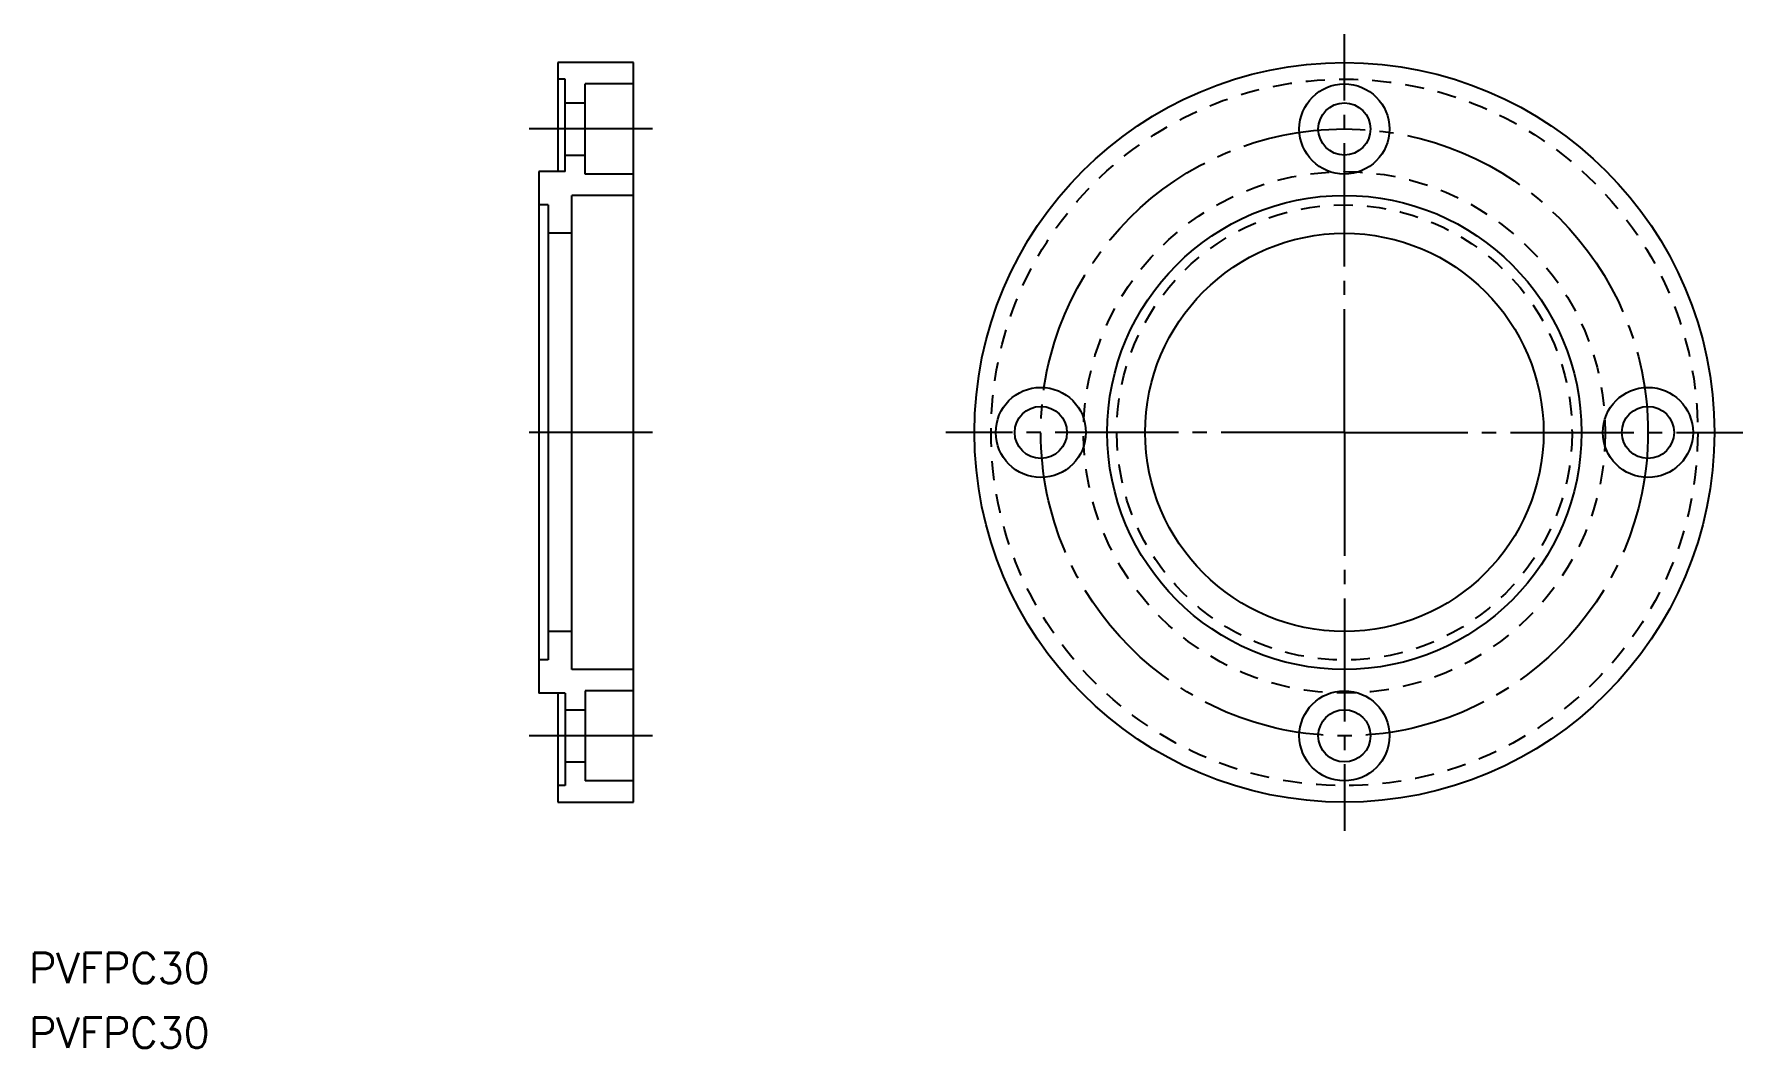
# Model space of a CAD drawing. Extents: x 211 to 391, y 625 to 732.
import ezdxf

# ---------------------------------------------------------------- set-up
doc = ezdxf.new("R2010")
doc.units = 0
doc.linetypes.add('CENTER', pattern=[17.5, 13, -1.5, 1.5, -1.5])
doc.linetypes.add('DASHED', pattern=[3.5, 2, -1.5])
doc.layers.get('0').update_dxf_attribs({"linetype": 'CONTINUOUS'})
doc.layers.add('CENTER', color=1, linetype='CENTER')
doc.styles.get("Standard").update_dxf_attribs({"font": 'txt.shx', "bigfont": '@extfont2.shx'})

msp = doc.modelspace()

# ---------------------------------------------------------------- linework, layer by layer
at = {"color": 7, "linetype": 'CONTINUOUS'}
for p, q in [((274.26, 728.9), (266.26, 728.9)), ((266.26, 728.9), (266.26, 717.4)), ((274.26, 650.9), (274.26, 728.9)), ((267.06, 727.15), (266.26, 727.15)), ((267.06, 717.4), (267.06, 727.15)), ((274.26, 726.65), (269.16, 726.65)), ((269.16, 717.15), (269.16, 726.65)), ((267.06, 724.65), (269.16, 724.65)), ((267.06, 719.15), (269.16, 719.15)), ((264.26, 717.4), (264.26, 662.4)), ((267.06, 717.4), (264.26, 717.4)), ((274.26, 717.15), (269.16, 717.15)), ((265.26, 713.9), (264.26, 713.9)), ((265.26, 713.9), (265.26, 665.9)), ((274.26, 714.9), (267.76, 714.9)), ((267.76, 664.9), (267.76, 714.9)), ((267.76, 710.9), (265.26, 710.9)), ((267.76, 668.9), (265.26, 668.9)), ((265.26, 665.9), (264.26, 665.9)), ((274.26, 664.9), (267.76, 664.9)), ((267.06, 662.4), (264.26, 662.4)), ((266.26, 662.4), (266.26, 650.9)), ((267.06, 662.4), (267.06, 652.65)), ((274.26, 662.65), (269.16, 662.65)), ((269.16, 662.65), (269.16, 653.15)), ((267.06, 660.65), (269.16, 660.65)), ((267.06, 655.15), (269.16, 655.15)), ((267.06, 652.65), (266.26, 652.65)), ((274.26, 653.15), (269.16, 653.15)), ((266.26, 650.9), (274.26, 650.9))]:
    msp.add_line(p, q, dxfattribs=at)
for centre, radius in [((349.19, 689.9), 39), ((349.19, 721.9), 4.75), ((349.19, 721.9), 2.75), ((349.19, 689.9), 25), ((349.19, 689.9), 21), ((317.19, 689.9), 4.75), ((381.19, 689.9), 4.75), ((317.19, 689.9), 2.75), ((381.19, 689.9), 2.75), ((349.19, 657.9), 4.75), ((349.19, 657.9), 2.75)]:
    msp.add_circle(centre, radius, dxfattribs=at)
at = {"color": 3, "linetype": 'DASHED'}
for radius in [37.25, 27.5, 24]:
    msp.add_circle((349.19, 689.9), radius, dxfattribs=at)
at = {"layer": 'CENTER', "color": 1, "linetype": 'CENTER'}
for p, q in [((349.19, 689.9), (349.19, 731.9)), ((276.26, 721.9), (262.26, 721.9)), ((276.26, 689.9), (262.26, 689.9)), ((349.19, 689.9), (307.19, 689.9)), ((349.19, 689.9), (349.19, 647.9)), ((349.19, 689.9), (391.19, 689.9)), ((276.26, 657.9), (262.26, 657.9))]:
    msp.add_line(p, q, dxfattribs=at)
msp.add_circle((349.19, 689.9), 32, dxfattribs=at)

# ---------------------------------------------------------------- texts
at = {"color": 7, "linetype": 'CONTINUOUS'}
for p in [(210.52, 631.81), (210.52, 625)]:
    msp.add_text('PVFPC30', height=3.2, dxfattribs=at).set_placement(p)

doc.saveas('drawing.dxf')
